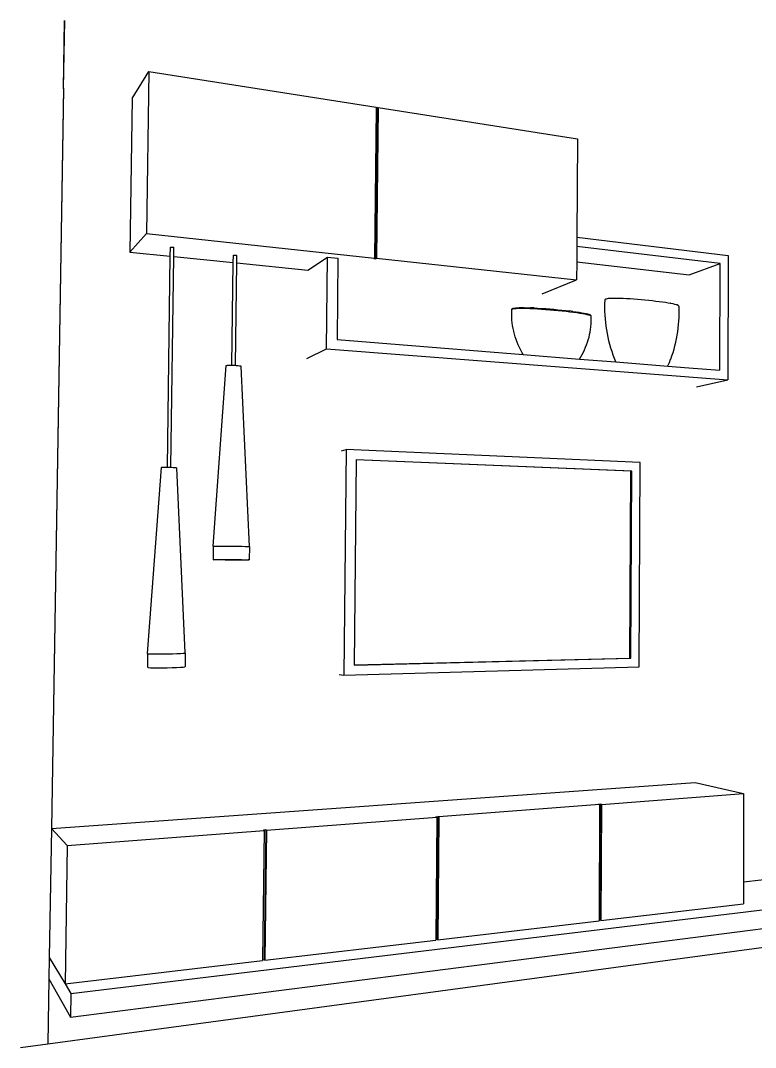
# Model space of a CAD drawing. Extents: x -270 to 109, y -165 to 165.
# Drawn here: x -270 to -34.2, y -164.8 to 164.8 of the extents above; entities that cross this region are included whole.
import ezdxf

# ---------------------------------------------------------------- set-up
doc = ezdxf.new("R2010")
doc.units = 0
doc.header["$MEASUREMENT"] = 0
doc.layers.get('0').update_dxf_attribs({"linetype": 'CONTINUOUS'})

msp = doc.modelspace()

# ---------------------------------------------------------------- linework, layer by layer
for p, q in [((-256.26, 142.91), (-255.9, 164.82)), ((-256.18, 143.09), (-255.82, 164.82)), ((-234.21, 139.83), (-228.81, 148.5)), ((-228.81, 148.5), (-229.56, 96.48)), ((-228.81, 148.5), (-155.9, 137.03)), ((-256.26, 142.91), (-260.11, -94.49)), ((-256.18, 143.09), (-260.03, -94.58)), ((-256.26, 142.91), (-256.18, 143.09)), ((-234.21, 139.83), (-234.94, 90.51)), ((-155.91, 136.74), (-156.38, 88.59)), ((-155.53, 136.68), (-156, 88.35)), ((-155.9, 137.03), (-155.91, 136.74)), ((-155.91, 136.74), (-155.53, 136.68)), ((-155.25, 136.92), (-155.73, 88.51)), ((-155.25, 136.92), (-155.53, 136.68)), ((-155.25, 136.92), (-91.3, 126.86)), ((-91.3, 126.86), (-91.48, 95.32)), ((-234.94, 90.51), (-229.56, 96.48)), ((-229.56, 96.48), (-156.38, 88.59)), ((-91.5, 92.34), (-91.53, 87.35)), ((-91.48, 95.32), (-91.5, 92.34)), ((-45.48, 86.83), (-91.5, 92.34)), ((-91.48, 95.32), (-42.94, 89.36)), ((-234.94, 90.51), (-221.95, 89.19)), ((-222.9, 21.47), (-221.95, 89.19)), ((-221.95, 89.19), (-221.91, 92.05)), ((-221.91, 92.05), (-221.88, 92.07)), ((-221.88, 92.07), (-221.82, 92.09)), ((-221.82, 92.09), (-221.72, 92.1)), ((-221.77, 21.44), (-220.83, 89.08)), ((-221.72, 92.1), (-221.6, 92.11)), ((-221.6, 92.11), (-221.46, 92.11)), ((-221.46, 92.11), (-221.32, 92.1)), ((-221.32, 92.1), (-221.18, 92.08)), ((-221.18, 92.08), (-221.04, 92.06)), ((-221.04, 92.06), (-220.93, 92.04)), ((-220.93, 92.04), (-220.85, 92.01)), ((-220.85, 92.01), (-220.8, 91.98)), ((-220.83, 89.08), (-220.79, 91.95)), ((-220.83, 89.08), (-201.73, 87.14)), ((-220.8, 91.98), (-220.79, 91.95)), ((-201.73, 87.14), (-201.7, 89.45)), ((-201.7, 89.45), (-201.67, 89.47)), ((-201.67, 89.47), (-201.6, 89.49)), ((-201.6, 89.49), (-201.51, 89.5)), ((-201.51, 89.5), (-201.39, 89.51)), ((-201.39, 89.51), (-201.25, 89.5)), ((-201.25, 89.5), (-201.11, 89.5)), ((-201.11, 89.5), (-200.98, 89.48)), ((-200.98, 89.48), (-200.85, 89.46)), ((-200.85, 89.46), (-200.75, 89.44)), ((-200.75, 89.44), (-200.67, 89.41)), ((-200.67, 89.41), (-200.63, 89.38)), ((-200.65, 87.03), (-200.62, 89.36)), ((-200.63, 89.38), (-200.62, 89.36)), ((-42.94, 89.36), (-43.05, 49.5)), ((-202.15, 54.21), (-201.73, 87.14)), ((-201.07, 54.16), (-200.65, 87.03)), ((-200.65, 87.03), (-177.82, 84.71)), ((-177.82, 84.71), (-171.47, 88.9)), ((-171.79, 59.4), (-171.47, 88.9)), ((-171.47, 88.9), (-168.15, 88.54)), ((-168.15, 88.54), (-168.43, 62.39)), ((-156.38, 88.59), (-156.66, 88.42)), ((-156.66, 88.42), (-156, 88.35)), ((-155.73, 88.51), (-156, 88.35)), ((-155.73, 88.51), (-91.56, 81.6)), ((-91.53, 87.35), (-91.56, 81.6)), ((-91.53, 87.35), (-55.42, 83.23)), ((-55.42, 83.23), (-45.48, 86.83)), ((-45.58, 52.55), (-45.48, 86.83)), ((-102.61, 77.06), (-91.56, 81.6)), ((-111.95, 72.45), (-111.69, 72.52)), ((-111.69, 72.52), (-111.59, 72.54)), ((-111.59, 72.54), (-111.2, 72.6)), ((-111.2, 72.6), (-110.68, 72.64)), ((-110.68, 72.64), (-110.03, 72.67)), ((-110.03, 72.67), (-109.26, 72.68)), ((-109.26, 72.68), (-108.39, 72.67)), ((-108.39, 72.67), (-107.41, 72.65)), ((-107.41, 72.65), (-106.35, 72.62)), ((-105.16, 72.57), (-106.35, 72.62)), ((-105.16, 72.57), (-103.97, 72.5)), ((-82.49, 72.67), (-82.48, 73.85)), ((-82.47, 71.48), (-82.49, 72.67)), ((-82.48, 73.85), (-82.43, 75.03)), ((-82.43, 75.03), (-82.42, 75.13)), ((-82.42, 75.13), (-82.39, 75.22)), ((-82.39, 75.22), (-82.34, 75.3)), ((-82.34, 75.3), (-82.27, 75.37)), ((-82.27, 75.37), (-82.13, 75.45)), ((-82.13, 75.45), (-82.05, 75.5)), ((-82.05, 75.5), (-81.96, 75.52)), ((-81.96, 75.52), (-81.69, 75.59)), ((-81.69, 75.59), (-81.3, 75.65)), ((-81.3, 75.65), (-80.79, 75.69)), ((-80.79, 75.69), (-80.16, 75.71)), ((-80.16, 75.71), (-79.42, 75.72)), ((-79.42, 75.72), (-79.35, 75.72)), ((-79.35, 75.72), (-78.52, 75.72)), ((-78.52, 75.72), (-77.6, 75.69)), ((-77.6, 75.69), (-76.6, 75.66)), ((-76.6, 75.66), (-75.53, 75.61)), ((-75.53, 75.61), (-74.41, 75.55)), ((-74.41, 75.55), (-73.24, 75.47)), ((-73.24, 75.47), (-72.05, 75.38)), ((-72.05, 75.38), (-70.84, 75.28)), ((-70.84, 75.28), (-69.63, 75.17)), ((-69.63, 75.17), (-68.43, 75.05)), ((-68.43, 75.05), (-67.25, 74.92)), ((-67.25, 74.92), (-66.11, 74.79)), ((-66.11, 74.79), (-65.03, 74.66)), ((-65.03, 74.66), (-64, 74.52)), ((-64, 74.52), (-63.05, 74.37)), ((-63.05, 74.37), (-62.19, 74.23)), ((-62.19, 74.23), (-61.41, 74.09)), ((-61.34, 74.08), (-61.41, 74.09)), ((-61.34, 74.08), (-60.66, 73.94)), ((-60.66, 73.94), (-60.09, 73.81)), ((-60.09, 73.81), (-59.63, 73.69)), ((-59.63, 73.69), (-59.29, 73.57)), ((-59.21, 73.53), (-59.29, 73.57)), ((-59.21, 73.53), (-58.99, 73.42)), ((-58.91, 73.36), (-58.99, 73.42)), ((-58.91, 73.36), (-58.82, 73.26)), ((-58.75, 73.18), (-58.82, 73.26)), ((-58.7, 73.09), (-58.75, 73.18)), ((-58.67, 72.99), (-58.7, 73.09)), ((-58.64, 71.83), (-58.67, 72.99)), ((-112.38, 70.42), (-112.37, 71.29)), ((-112.36, 69.54), (-112.38, 70.42)), ((-112.37, 71.29), (-112.32, 72.16)), ((-112.3, 68.66), (-112.36, 69.54)), ((-112.32, 72.16), (-112.2, 72.25)), ((-112.32, 72.16), (-112.29, 72.23)), ((-112.29, 72.23), (-112.23, 72.29)), ((-112.23, 72.29), (-112.11, 72.38)), ((-112.2, 72.25), (-111.93, 72.32)), ((-112.11, 72.38), (-112.04, 72.42)), ((-112.04, 72.42), (-111.95, 72.45)), ((-111.93, 72.32), (-111.53, 72.38)), ((-111.53, 72.38), (-110.99, 72.42)), ((-110.99, 72.42), (-110.32, 72.45)), ((-110.32, 72.45), (-109.54, 72.46)), ((-109.54, 72.46), (-108.64, 72.46)), ((-108.64, 72.46), (-107.63, 72.44)), ((-107.63, 72.44), (-106.54, 72.4)), ((-106.54, 72.4), (-105.37, 72.35)), ((-105.37, 72.35), (-104.14, 72.29)), ((-104.14, 72.29), (-102.85, 72.21)), ((-103.97, 72.5), (-102.73, 72.43)), ((-102.85, 72.21), (-101.53, 72.11)), ((-102.73, 72.43), (-101.46, 72.34)), ((-101.53, 72.11), (-100.19, 72.01)), ((-101.46, 72.34), (-100.17, 72.24)), ((-100.19, 72.01), (-98.85, 71.9)), ((-100.17, 72.24), (-98.87, 72.13)), ((-98.87, 72.13), (-97.58, 72.01)), ((-98.85, 71.9), (-97.52, 71.77)), ((-97.58, 72.01), (-96.32, 71.88)), ((-97.52, 71.77), (-96.21, 71.64)), ((-96.32, 71.88), (-95.1, 71.75)), ((-96.21, 71.64), (-94.94, 71.5)), ((-95.1, 71.75), (-93.92, 71.61)), ((-94.94, 71.5), (-93.73, 71.36)), ((-92.76, 71.46), (-93.92, 71.61)), ((-93.73, 71.36), (-92.58, 71.22)), ((-92.76, 71.46), (-91.72, 71.32)), ((-92.58, 71.22), (-91.51, 71.07)), ((-91.72, 71.32), (-90.77, 71.18)), ((-91.51, 71.07), (-90.53, 70.92)), ((-90.77, 71.18), (-89.92, 71.03)), ((-90.53, 70.92), (-89.66, 70.78)), ((-89.92, 71.03), (-89.17, 70.9)), ((-89.66, 70.78), (-88.89, 70.63)), ((-89.17, 70.9), (-88.54, 70.76)), ((-88.89, 70.63), (-88.24, 70.5)), ((-88.54, 70.76), (-88.03, 70.63)), ((-88.24, 70.5), (-87.72, 70.37)), ((-88.03, 70.63), (-87.64, 70.51)), ((-87.72, 70.37), (-87.32, 70.24)), ((-87.55, 70.48), (-87.64, 70.51)), ((-87.55, 70.48), (-87.29, 70.37)), ((-87.32, 70.24), (-87.06, 70.13)), ((-87.21, 70.32), (-87.29, 70.37)), ((-87.21, 70.32), (-87.08, 70.22)), ((-87.01, 70.16), (-87.08, 70.22)), ((-87.06, 70.13), (-86.93, 70.02)), ((-86.96, 70.1), (-87.01, 70.16)), ((-86.93, 70.02), (-86.96, 70.1)), ((-86.9, 69.17), (-86.93, 70.02)), ((-82.42, 70.29), (-82.47, 71.48)), ((-82.33, 69.1), (-82.42, 70.29)), ((-58.73, 68.36), (-58.67, 69.52)), ((-58.67, 69.52), (-58.64, 70.67)), ((-58.64, 70.67), (-58.64, 71.83)), ((-112.21, 67.78), (-112.3, 68.66)), ((-112.09, 66.9), (-112.21, 67.78)), ((-111.93, 66.01), (-112.09, 66.9)), ((-111.92, 65.93), (-111.93, 66.01)), ((-87.09, 65.68), (-87, 66.52)), ((-87, 66.52), (-86.99, 66.58)), ((-86.99, 66.61), (-86.93, 67.46)), ((-86.99, 66.61), (-86.99, 66.58)), ((-86.93, 67.46), (-86.9, 68.31)), ((-86.9, 68.31), (-86.9, 69.17)), ((-82.22, 67.91), (-82.33, 69.1)), ((-82.07, 66.73), (-82.22, 67.91)), ((-81.9, 65.54), (-82.07, 66.73)), ((-59.09, 64.93), (-58.94, 66.07)), ((-58.94, 66.07), (-58.82, 67.21)), ((-58.82, 67.21), (-58.73, 68.36)), ((-111.74, 65.14), (-111.92, 65.93)), ((-111.73, 65.05), (-111.74, 65.14)), ((-111.5, 64.17), (-111.73, 65.05)), ((-111.25, 63.3), (-111.5, 64.17)), ((-110.96, 62.43), (-111.25, 63.3)), ((-87.8, 62.35), (-87.57, 63.18)), ((-87.57, 63.18), (-87.38, 64)), ((-87.38, 64), (-87.22, 64.84)), ((-87.22, 64.84), (-87.09, 65.68)), ((-81.69, 64.36), (-81.9, 65.54)), ((-81.45, 63.19), (-81.69, 64.36)), ((-81.18, 62.02), (-81.45, 63.19)), ((-59.72, 61.56), (-59.48, 62.68)), ((-59.48, 62.68), (-59.27, 63.8)), ((-59.27, 63.8), (-59.09, 64.93)), ((-178.14, 56.37), (-171.79, 59.4)), ((-171.79, 59.4), (-43.05, 49.5)), ((-168.43, 62.39), (-108.71, 57.61)), ((-110.64, 61.57), (-110.96, 62.43)), ((-110.29, 60.71), (-110.64, 61.57)), ((-109.9, 59.86), (-110.29, 60.71)), ((-109.48, 59.01), (-109.9, 59.86)), ((-89, 59.14), (-88.65, 59.93)), ((-88.65, 59.93), (-88.34, 60.73)), ((-88.34, 60.73), (-88.05, 61.54)), ((-88.05, 61.54), (-87.8, 62.35)), ((-80.88, 60.85), (-81.18, 62.02)), ((-80.55, 59.7), (-80.88, 60.85)), ((-80.19, 58.55), (-80.55, 59.7)), ((-60.61, 58.27), (-60.28, 59.36)), ((-60.28, 59.36), (-59.99, 60.45)), ((-59.99, 60.45), (-59.72, 61.56)), ((-109.04, 58.17), (-109.48, 59.01)), ((-108.71, 57.61), (-109.04, 58.17)), ((-108.71, 57.61), (-90.66, 56.16)), ((-90.66, 56.16), (-90.24, 56.83)), ((-90.66, 56.16), (-78.95, 55.22)), ((-90.24, 56.83), (-89.79, 57.59)), ((-89.79, 57.59), (-89.38, 58.36)), ((-89.38, 58.36), (-89, 59.14)), ((-79.8, 57.42), (-80.19, 58.55)), ((-79.38, 56.29), (-79.8, 57.42)), ((-78.95, 55.22), (-79.38, 56.29)), ((-61.79, 55.03), (-61.38, 56.08)), ((-61.35, 56.14), (-61.38, 56.08)), ((-61.35, 56.14), (-60.97, 57.2)), ((-60.97, 57.2), (-60.61, 58.27)), ((-208.16, -3.94), (-203.98, 54.04)), ((-203.98, 54.04), (-203.85, 54.11)), ((-203.85, 54.11), (-203.56, 54.16)), ((-203.56, 54.16), (-203.14, 54.19)), ((-203.14, 54.19), (-202.62, 54.21)), ((-202.62, 54.21), (-202.15, 54.21)), ((-202.15, 54.21), (-202.02, 54.2)), ((-202.02, 54.2), (-201.4, 54.18)), ((-201.4, 54.18), (-201.07, 54.16)), ((-201.07, 54.16), (-200.79, 54.14)), ((-200.79, 54.14), (-200.25, 54.08)), ((-200.25, 54.08), (-199.79, 54.01)), ((-199.79, 54.01), (-199.46, 53.93)), ((-199.46, 53.93), (-199.28, 53.85)), ((-199.28, 53.85), (-199.25, 53.78)), ((-196.58, -4.06), (-199.25, 53.78)), ((-78.95, 55.22), (-62.28, 53.89)), ((-62.28, 53.89), (-62.23, 54)), ((-62.28, 53.89), (-55.52, 53.35)), ((-62.23, 54), (-61.79, 55.03)), ((-55.52, 53.35), (-45.58, 52.55)), ((-53.07, 47.2), (-43.05, 49.5)), ((-166.96, 26.72), (-165.46, 27.12)), ((-165.46, 27.12), (-166.21, -45.34)), ((-71.21, 22.9), (-165.46, 27.12)), ((-162.31, 23.78), (-162.98, -42.05)), ((-73.84, 20.17), (-162.31, 23.85)), ((-162.31, 23.85), (-162.31, 23.78)), ((-74.2, 20.12), (-162.31, 23.78)), ((-229.24, -38.38), (-224.81, 21.38)), ((-224.81, 21.38), (-224.69, 21.42)), ((-224.69, 21.42), (-224.41, 21.45)), ((-224.41, 21.45), (-223.99, 21.47)), ((-223.99, 21.47), (-223.46, 21.47)), ((-223.46, 21.47), (-222.9, 21.47)), ((-222.9, 21.47), (-222.85, 21.47)), ((-222.85, 21.47), (-222.2, 21.46)), ((-222.2, 21.46), (-221.77, 21.44)), ((-221.77, 21.44), (-221.57, 21.43)), ((-221.57, 21.43), (-220.98, 21.4)), ((-220.98, 21.4), (-220.5, 21.36)), ((-220.5, 21.36), (-220.13, 21.32)), ((-220.13, 21.32), (-219.92, 21.27)), ((-219.92, 21.27), (-219.88, 21.23)), ((-217.16, -38.18), (-219.88, 21.23)), ((-74.48, -39.82), (-74.2, 20.12)), ((-73.84, 20.17), (-74.2, 20.12)), ((-74.12, -39.85), (-73.84, 20.17)), ((-71.51, -42.65), (-71.21, 22.9)), ((-208.16, -3.94), (-208.22, -8.24)), ((-208.16, -3.94), (-207.84, -3.91)), ((-207.84, -3.91), (-207.15, -3.89)), ((-207.15, -3.89), (-206.12, -3.87)), ((-206.12, -3.87), (-204.83, -3.87)), ((-204.83, -3.87), (-203.36, -3.87)), ((-203.36, -3.87), (-201.83, -3.88)), ((-201.83, -3.88), (-200.34, -3.9)), ((-200.34, -3.9), (-198.99, -3.93)), ((-198.99, -3.93), (-197.88, -3.96)), ((-197.88, -3.96), (-197.08, -3.99)), ((-197.08, -3.99), (-196.64, -4.03)), ((-196.64, -4.03), (-196.58, -4.06)), ((-196.58, -4.06), (-196.64, -8.32)), ((-208.22, -8.24), (-207.9, -8.22)), ((-208.13, -8.27), (-208.22, -8.24)), ((-207.66, -8.29), (-208.13, -8.27)), ((-207.9, -8.22), (-207.2, -8.21)), ((-206.84, -8.31), (-207.66, -8.29)), ((-207.2, -8.21), (-206.17, -8.2)), ((-205.71, -8.33), (-206.84, -8.31)), ((-206.17, -8.2), (-204.88, -8.19)), ((-204.37, -8.35), (-205.71, -8.33)), ((-204.88, -8.19), (-203.42, -8.19)), ((-202.9, -8.36), (-204.37, -8.35)), ((-203.42, -8.19), (-201.89, -8.2)), ((-201.4, -8.37), (-202.9, -8.36)), ((-201.89, -8.2), (-200.4, -8.21)), ((-199.97, -8.37), (-201.4, -8.37)), ((-200.4, -8.21), (-199.05, -8.23)), ((-198.7, -8.37), (-199.97, -8.37)), ((-199.05, -8.23), (-197.93, -8.25)), ((-197.68, -8.36), (-198.7, -8.37)), ((-197.93, -8.25), (-197.13, -8.28)), ((-196.98, -8.34), (-197.68, -8.36)), ((-197.13, -8.28), (-196.69, -8.3)), ((-196.64, -8.32), (-196.98, -8.34)), ((-196.69, -8.3), (-196.64, -8.32)), ((-229.24, -38.38), (-229.3, -42.8)), ((-229.24, -38.38), (-228.96, -38.42)), ((-228.96, -38.42), (-228.28, -38.46)), ((-228.28, -38.46), (-227.25, -38.49)), ((-227.25, -38.49), (-225.94, -38.5)), ((-225.94, -38.5), (-224.44, -38.5)), ((-224.44, -38.5), (-222.84, -38.48)), ((-222.84, -38.48), (-221.28, -38.45)), ((-221.28, -38.45), (-219.85, -38.4)), ((-219.85, -38.4), (-218.66, -38.35)), ((-218.66, -38.35), (-217.77, -38.29)), ((-217.77, -38.29), (-217.26, -38.23)), ((-217.26, -38.23), (-217.16, -38.18)), ((-217.16, -38.18), (-217.22, -42.56)), ((-229.3, -42.8), (-229.02, -42.86)), ((-221.34, -42.89), (-219.91, -42.83)), ((-219.91, -42.83), (-218.72, -42.77)), ((-218.72, -42.77), (-217.83, -42.7)), ((-217.83, -42.7), (-217.32, -42.63)), ((-217.32, -42.63), (-217.22, -42.56)), ((-166.21, -45.34), (-71.51, -42.65)), ((-162.98, -42.05), (-74.48, -39.82)), ((-162.98, -42.1), (-74.12, -39.85)), ((-162.98, -42.05), (-162.98, -42.1)), ((-74.12, -39.85), (-74.48, -39.82)), ((-229.02, -42.86), (-228.35, -42.91)), ((-228.35, -42.91), (-227.32, -42.94)), ((-227.32, -42.94), (-226, -42.95)), ((-226, -42.95), (-224.5, -42.95)), ((-224.5, -42.95), (-222.91, -42.93)), ((-222.91, -42.93), (-221.34, -42.89)), ((-167.72, -45.09), (-166.21, -45.34)), ((-260.03, -94.58), (-53.49, -79.82)), ((-53.49, -79.82), (-37.95, -83.32)), ((-83.59, -86.82), (-37.95, -83.32)), ((-37.95, -83.32), (-38.02, -111.63)), ((-84.17, -86.87), (-135.75, -90.83)), ((-84.54, -86.76), (-83.96, -86.72)), ((-84.17, -86.87), (-84.54, -86.76)), ((-84.17, -86.87), (-84.36, -123.97)), ((-83.96, -86.72), (-84.16, -123.95)), ((-83.59, -86.82), (-83.96, -86.72)), ((-83.59, -86.82), (-83.79, -124.11)), ((-191.1, -95.08), (-136.4, -90.88)), ((-136.4, -90.88), (-136.73, -130.13)), ((-136.7, -90.76), (-136.06, -90.71)), ((-136.4, -90.88), (-136.7, -90.76)), ((-136.06, -90.71), (-136.4, -130.09)), ((-135.75, -90.83), (-136.09, -130.27)), ((-135.75, -90.83), (-136.06, -90.71)), ((-260.11, -94.49), (-260.78, -135.91)), ((-260.11, -94.49), (-260.03, -94.58)), ((-260.03, -94.58), (-255, -99.99)), ((-255, -99.99), (-191.81, -95.13)), ((-191.81, -95.13), (-192.31, -136.67)), ((-192.05, -95), (-191.33, -94.95)), ((-191.81, -95.13), (-192.05, -95)), ((-191.33, -94.95), (-191.83, -136.61)), ((-191.1, -95.08), (-191.59, -136.81)), ((-191.1, -95.08), (-191.33, -94.95)), ((-255, -99.99), (-255.71, -144.37)), ((-38.02, -111.63), (-38.03, -118.72)), ((-38.02, -111.63), (-22.66, -109.94)), ((-253.85, -147.46), (24.02, -113.86)), ((-83.79, -124.11), (-38.03, -118.72)), ((-253.97, -155.06), (0.05, -122.56)), ((-136.09, -130.27), (-84.36, -124.18)), ((-84.36, -123.97), (-84.16, -123.95)), ((-84.36, -123.97), (-84.36, -124.18)), ((-83.79, -124.11), (-84.16, -123.95)), ((-261.23, -163.64), (0.05, -128.36)), ((-191.59, -136.81), (-136.73, -130.35)), ((-136.73, -130.13), (-136.4, -130.09)), ((-136.73, -130.13), (-136.73, -130.35)), ((-136.09, -130.27), (-136.4, -130.09)), ((-260.78, -135.91), (-260.89, -142.83)), ((-260.78, -135.91), (-255.71, -144.37)), ((-255.71, -144.37), (-192.31, -136.9)), ((-192.31, -136.67), (-191.83, -136.61)), ((-192.31, -136.67), (-192.31, -136.9)), ((-191.59, -136.81), (-191.83, -136.61)), ((-260.89, -142.83), (-261.23, -163.64)), ((-260.89, -142.83), (-253.97, -155.06)), ((-255.71, -144.37), (-253.85, -147.46)), ((-253.85, -147.46), (-253.97, -155.06)), ((-270.01, -164.82), (-261.23, -163.64))]:
    msp.add_line(p, q)

doc.saveas('drawing.dxf')
